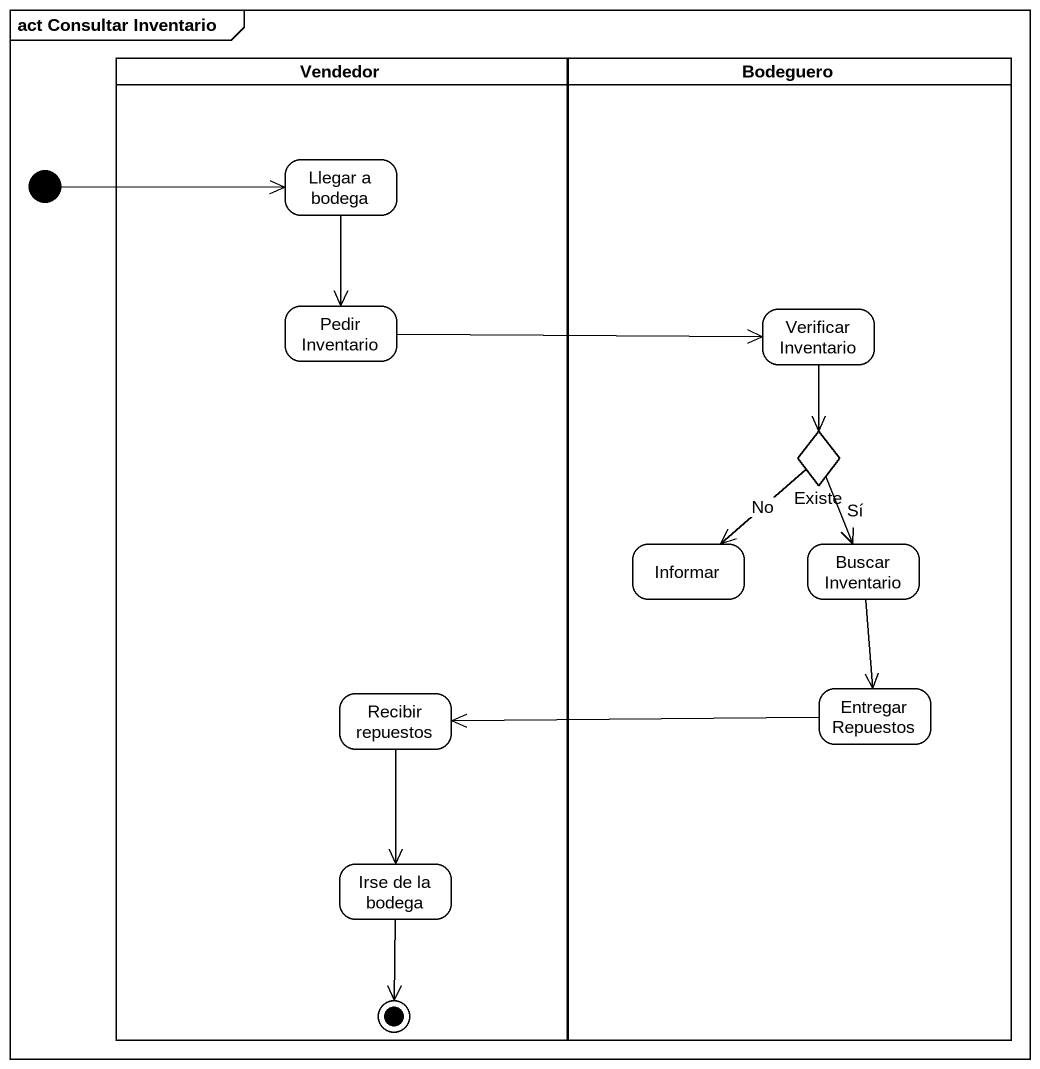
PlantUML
@startuml
mainframe act Consultar Inventario
hide empty description
state Vendedor <<partition>> {
  state "Llegar a bodega" as Llegar_a_bodega
  state "Pedir Inventario" as Pedir_Inventario
  state "Recibir repuestos" as Recibir_repuestos
  state "Irse de la bodega" as Irse_de_la_bodega
  Irse_de_la_bodega --> [*]
}
state Bodeguero <<partition>> {
  state "Verificar Inventario" as Verificar_Inventario
  state Existe <<choice>>
  state Informar
  state "Buscar Inventario" as Buscar_Inventario
  state "Entregar Repuestos" as Entregar_Repuestos
}
state initial1 <<start>>
Llegar_a_bodega --> Pedir_Inventario
initial1 -right-> Llegar_a_bodega
Pedir_Inventario -right-> Verificar_Inventario
Verificar_Inventario --> Existe
Existe --> Informar : No
Existe --> Buscar_Inventario : Sí
Buscar_Inventario --> Entregar_Repuestos
Recibir_repuestos --> Irse_de_la_bodega
Entregar_Repuestos -left-> Recibir_repuestos
@enduml
